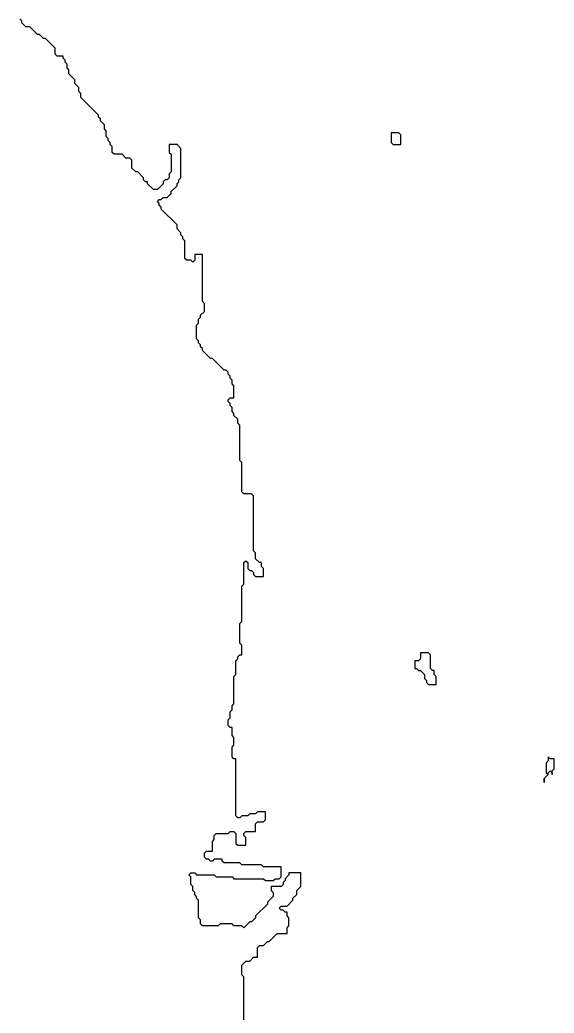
# Model space of a CAD drawing. Header units: metres. Extents: x 0 to 100, y 0 to 141.
# Drawn here: x 68.6 to 75.4, y 92.46 to 105.11 of the extents above; entities that cross this region are included whole.
import ezdxf

# ---------------------------------------------------------------- set-up
doc = ezdxf.new("R2010")
doc.units = ezdxf.units.M

msp = doc.modelspace()

# ---------------------------------------------------------------- linework, layer by layer
msp.add_lwpolyline([(71.45, 92.375), (71.45, 92.925), (71.425, 92.95), (71.425, 93.075), (71.475, 93.125), (71.525, 93.125), (71.575, 93.175), (71.625, 93.175), (71.625, 93.3), (71.65, 93.325), (71.7, 93.325), (71.75, 93.375), (71.775, 93.375), (71.875, 93.475), (72, 93.475), (72, 93.55), (72.025, 93.575), (72.025, 93.675), (72, 93.7), (72, 93.75), (71.975, 93.75), (71.95, 93.775), (71.925, 93.775), (71.9, 93.8), (71.925, 93.825), (72, 93.825), (72.075, 93.9), (72.075, 93.925), (72.125, 93.975), (72.125, 94.025), (72.175, 94.075), (72.175, 94.25), (72.025, 94.25), (72.025, 94.225), (71.975, 94.175), (71.975, 94.15), (71.95, 94.125), (71.95, 94.1), (71.925, 94.075), (71.8, 94.075), (71.8, 94.025), (71.825, 94), (71.825, 93.95), (71.75, 93.875), (71.75, 93.85), (71.6, 93.7), (71.6, 93.675), (71.55, 93.625), (71.525, 93.625), (71.45, 93.55), (71.425, 93.575), (71.325, 93.575), (71.3, 93.6), (71.15, 93.6), (71.125, 93.575), (70.925, 93.575), (70.9, 93.6), (70.9, 93.65), (70.875, 93.675), (70.875, 93.9), (70.85, 93.925), (70.85, 93.95), (70.825, 93.975), (70.825, 94), (70.8, 94.025), (70.8, 94.075), (70.775, 94.1), (70.775, 94.2), (70.75, 94.225), (70.775, 94.25), (70.825, 94.25), (70.85, 94.225), (71.075, 94.225), (71.1, 94.2), (71.3, 94.2), (71.325, 94.175), (71.7, 94.175), (71.725, 94.15), (71.825, 94.15), (71.85, 94.175), (71.9, 94.175), (71.925, 94.2), (71.925, 94.325), (71.7, 94.325), (71.675, 94.35), (71.425, 94.35), (71.4, 94.375), (71.2, 94.375), (71.175, 94.4), (71.175, 94.425), (71.075, 94.425), (71.05, 94.4), (71.025, 94.4), (71, 94.425), (70.975, 94.425), (70.95, 94.45), (70.95, 94.5), (70.975, 94.525), (71.05, 94.525), (71.05, 94.65), (71.075, 94.675), (71.075, 94.725), (71.1, 94.75), (71.25, 94.75), (71.275, 94.775), (71.325, 94.775), (71.35, 94.75), (71.35, 94.625), (71.375, 94.6), (71.475, 94.6), (71.475, 94.7), (71.45, 94.725), (71.45, 94.75), (71.475, 94.775), (71.6, 94.775), (71.6, 94.875), (71.625, 94.9), (71.7, 94.9), (71.725, 94.925), (71.725, 95.025), (71.625, 95.025), (71.6, 95), (71.525, 95), (71.5, 94.975), (71.425, 94.975), (71.4, 94.95), (71.375, 94.95), (71.35, 94.975), (71.35, 95.7), (71.325, 95.7), (71.3, 95.725), (71.3, 95.85), (71.325, 95.875), (71.325, 95.975), (71.3, 96), (71.3, 96.1), (71.275, 96.1), (71.25, 96.125), (71.25, 96.2), (71.275, 96.225), (71.275, 96.3), (71.3, 96.325), (71.3, 96.375), (71.325, 96.4), (71.325, 96.75), (71.35, 96.775), (71.35, 96.95), (71.375, 96.975), (71.375, 97), (71.4, 97.025), (71.425, 97.025), (71.425, 97.15), (71.4, 97.175), (71.4, 97.425), (71.425, 97.45), (71.425, 97.9), (71.45, 97.925), (71.45, 98.2), (71.475, 98.225), (71.5, 98.2), (71.5, 98.125), (71.525, 98.1), (71.55, 98.1), (71.575, 98.075), (71.575, 98.05), (71.6, 98.025), (71.7, 98.025), (71.7, 98.125), (71.675, 98.15), (71.675, 98.2), (71.65, 98.2), (71.6, 98.25), (71.6, 98.325), (71.575, 98.35), (71.575, 99.05), (71.55, 99.075), (71.45, 99.075), (71.425, 99.1), (71.425, 99.475), (71.4, 99.5), (71.4, 99.95), (71.375, 99.975), (71.375, 100.025), (71.325, 100.075), (71.325, 100.1), (71.3, 100.125), (71.3, 100.175), (71.275, 100.2), (71.275, 100.225), (71.25, 100.25), (71.25, 100.275), (71.275, 100.3), (71.325, 100.3), (71.325, 100.45), (71.3, 100.475), (71.3, 100.525), (71.275, 100.55), (71.275, 100.575), (71.25, 100.6), (71.25, 100.625), (71.225, 100.65), (71.2, 100.65), (71.05, 100.8), (71.025, 100.8), (70.925, 100.9), (70.925, 100.925), (70.9, 100.95), (70.9, 100.975), (70.875, 101), (70.875, 101.025), (70.85, 101.05), (70.85, 101.225), (70.875, 101.25), (70.875, 101.3), (70.9, 101.325), (70.9, 101.35), (70.95, 101.4), (70.95, 101.5), (70.925, 101.525), (70.925, 102.125), (70.825, 102.125), (70.825, 102.05), (70.8, 102.025), (70.775, 102.05), (70.725, 102.05), (70.7, 102.075), (70.7, 102.3), (70.675, 102.325), (70.675, 102.35), (70.65, 102.375), (70.65, 102.4), (70.6, 102.45), (70.6, 102.5), (70.4, 102.7), (70.4, 102.725), (70.375, 102.75), (70.375, 102.775), (70.35, 102.8), (70.375, 102.825), (70.4, 102.825), (70.425, 102.85), (70.475, 102.85), (70.525, 102.9), (70.525, 102.925), (70.6, 103), (70.6, 103.025), (70.625, 103.05), (70.625, 103.075), (70.65, 103.1), (70.65, 103.475), (70.6, 103.525), (70.5, 103.525), (70.5, 103.425), (70.525, 103.4), (70.525, 103.175), (70.5, 103.15), (70.5, 103.1), (70.475, 103.075), (70.45, 103.075), (70.425, 103.05), (70.425, 103.025), (70.35, 102.95), (70.3, 102.95), (70.225, 103.025), (70.225, 103.05), (70.2, 103.05), (70.175, 103.075), (70.175, 103.1), (70.1, 103.175), (70.075, 103.175), (70.025, 103.225), (70.025, 103.325), (70, 103.35), (69.95, 103.35), (69.9, 103.4), (69.8, 103.4), (69.775, 103.425), (69.775, 103.5), (69.75, 103.525), (69.75, 103.55), (69.725, 103.575), (69.725, 103.6), (69.7, 103.625), (69.7, 103.7), (69.675, 103.725), (69.675, 103.775), (69.625, 103.825), (69.625, 103.85), (69.6, 103.875), (69.6, 103.9), (69.375, 104.125), (69.375, 104.175), (69.35, 104.2), (69.35, 104.25), (69.3, 104.3), (69.3, 104.35), (69.225, 104.425), (69.225, 104.475), (69.2, 104.5), (69.2, 104.55), (69.175, 104.575), (69.175, 104.6), (69.15, 104.625), (69.15, 104.65), (69.075, 104.65), (69.05, 104.675), (69.05, 104.75), (68.925, 104.875), (68.9, 104.875), (68.85, 104.925), (68.825, 104.925), (68.725, 105.025), (68.675, 105.025), (68.625, 105.075), (68.625, 105.1), (68.6, 105.125)])
for points in [[(73.325, 103.675), (73.325, 103.55), (73.35, 103.525), (73.45, 103.525), (73.45, 103.65), (73.425, 103.675)], [(73.7, 97.05), (73.7, 96.975), (73.675, 96.95), (73.625, 96.95), (73.625, 96.85), (73.65, 96.85), (73.675, 96.825), (73.7, 96.825), (73.75, 96.775), (73.75, 96.725), (73.775, 96.7), (73.775, 96.675), (73.8, 96.65), (73.9, 96.65), (73.9, 96.75), (73.875, 96.775), (73.875, 96.825), (73.85, 96.825), (73.825, 96.85), (73.825, 97.025), (73.8, 97.05)], [(75.325, 95.725), (75.325, 95.675), (75.3, 95.65), (75.3, 95.525), (75.325, 95.5), (75.275, 95.45), (75.275, 95.4), (75.275, 95.45), (75.325, 95.5), (75.325, 95.525), (75.35, 95.55), (75.375, 95.525), (75.375, 95.5), (75.375, 95.55), (75.4, 95.575), (75.4, 95.7), (75.35, 95.7)]]:
    msp.add_lwpolyline(points, close=True)

doc.saveas('drawing.dxf')
